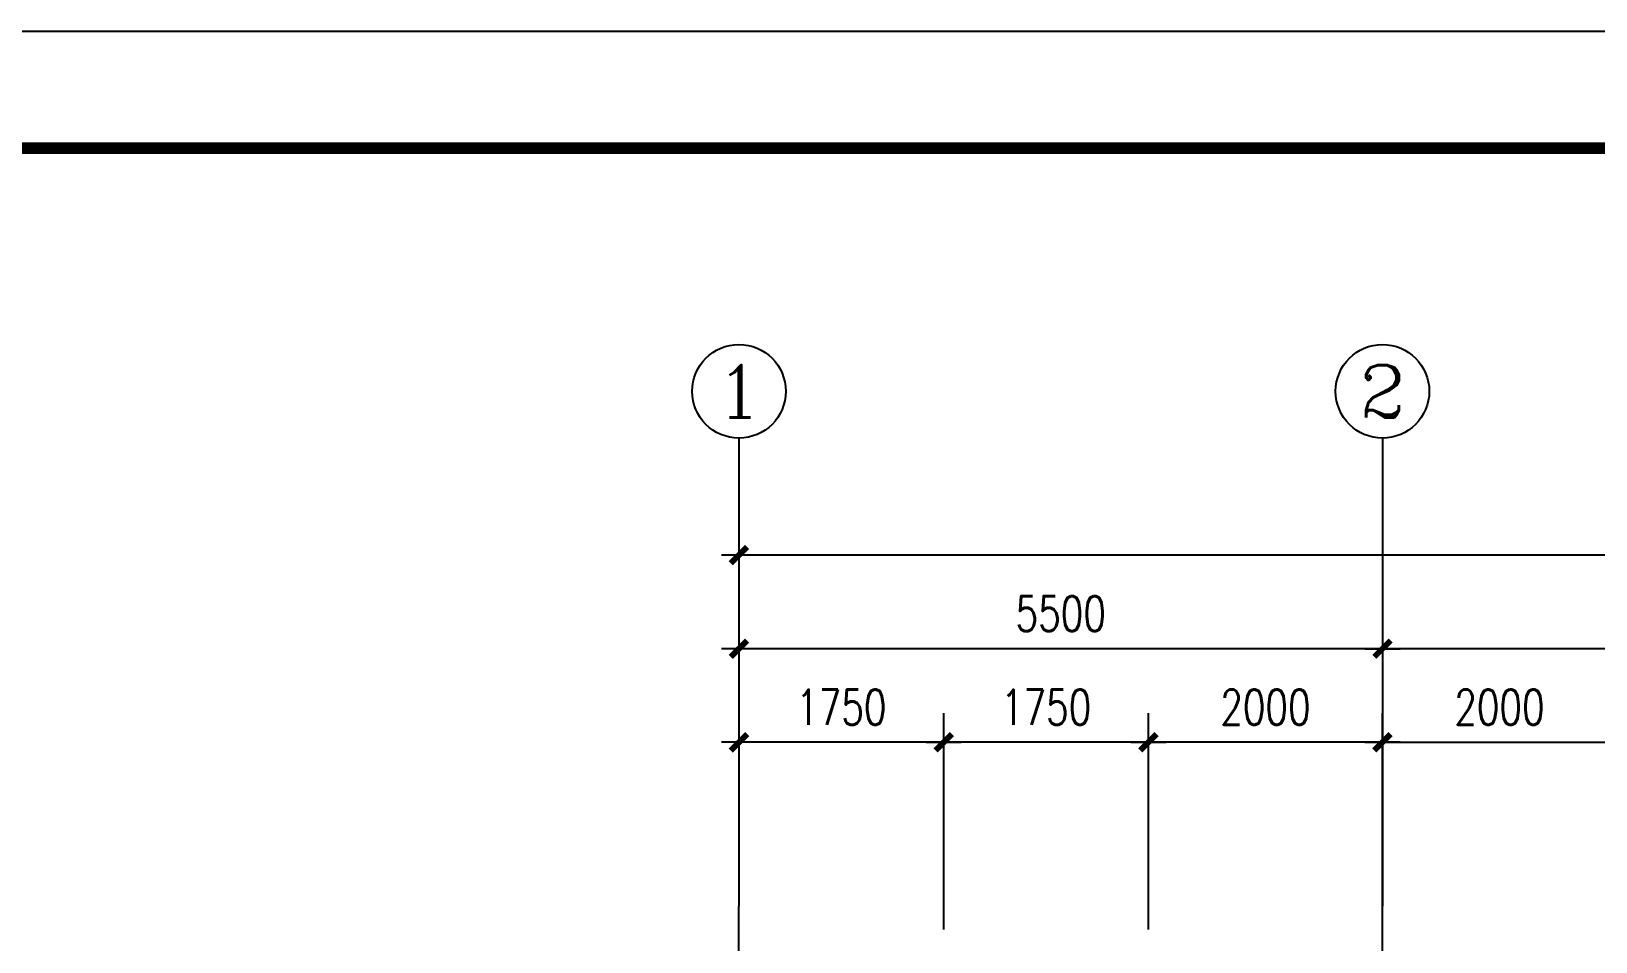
# Model space of a CAD drawing. Extents: x 1427168 to 1936200, y 1176778 to 1377202.
# Drawn here: x 1657263 to 1670633, y 1228901 to 1236683 of the extents above; entities that cross this region are included whole.
import ezdxf
from ezdxf.enums import TextEntityAlignment as Align

# ---------------------------------------------------------------- set-up
doc = ezdxf.new("R2010")
doc.units = 0
doc.header["$LTSCALE"] = 1000
doc.header["$MEASUREMENT"] = 0
doc.linetypes.add('CENTER', pattern=[2, 1.25, -0.25, 0.25, -0.25])
doc.linetypes.add('DOTE', pattern=[2.42, 2, -0.2, 0.02, -0.2])
doc.layers.get('0').update_dxf_attribs({"linetype": 'CONTINUOUS'})
doc.layers.get('DEFPOINTS').update_dxf_attribs({"linetype": 'CONTINUOUS'})
for name, color, linetype in [('AXIS', 3, 'CONTINUOUS'), ('AXIS_TEXT', 7, 'CONTINUOUS'), ('DOTE', 1, 'DOTE'), ('PUB_TITLE', 4, 'CONTINUOUS')]:
    doc.layers.add(name, color=color, linetype=linetype)
doc.styles.add('COMPLEX', font='COMPLEX')
doc.styles.add('DIM_FONT', font='SIMPLEX.shx', dxfattribs={"width": 0.75})
doc.dimstyles.new('AXIS', dxfattribs={"dimtxt": 300, "dimasz": 1, "dimexe": 250, "dimexo": 300, "dimgap": 150, "dimtad": 1, "dimdec": 0, "dimzin": 0, "dimtxsty": 'DIM_FONT', "dimblk": '_DIMX', "dimcen": 0.09, "dimse1": 1, "dimse2": 1, "dimclrt": 7, "dimazin": 3, "dimtfac": 1, "dimtdec": 0, "dimtix": 1, "dimtmove": 0, "dimatfit": 3, "dimtolj": 1, "dimtzin": 0})
doc.dimstyles.new('DIMB', dxfattribs={"dimtxt": 300, "dimasz": 1, "dimexe": 250, "dimexo": 300, "dimgap": 150, "dimtad": 1, "dimdec": 0, "dimzin": 0, "dimtxsty": 'DIM_FONT', "dimblk": '_DIMX', "dimcen": 0.09, "dimse2": 1, "dimclrt": 7, "dimazin": 3, "dimtfac": 1, "dimtdec": 0, "dimtix": 1, "dimtmove": 0, "dimatfit": 3, "dimtolj": 1, "dimtzin": 0})

# ---------------------------------------------------------------- blocks, each defined once
blk = doc.blocks.new('_DIMX')
blk.add_line((-150, 0), (150, 0))
at = {"const_width": 50}
blk.add_lwpolyline([(-70, -70), (70, 70)], dxfattribs=at)
blk = doc.blocks.new('*D104')
at = {"layer": 'AXIS', "color": 0}
blk.add_line((1696310, 1232206), (1663312, 1232206), dxfattribs=at)
at = {"layer": 'DEFPOINTS', "color": 0}
for p in [(1663311, 1232206), (1663311, 1229206), (1696311, 1229206)]:
    blk.add_point(p, dxfattribs=at)
at = {"layer": 'AXIS', "color": 0, "rotation": 180}
blk.add_blockref('_DIMX', (1663311, 1232206), dxfattribs=at)
at = {"layer": 'AXIS', "color": 0}
blk.add_blockref('_DIMX', (1696311, 1232206), dxfattribs=at)
at = {"layer": 'AXIS', "color": 7, "insert": (1679811, 1232506), "char_height": 300, "attachment_point": 5, "style": 'DIM_FONT'}
blk.add_mtext('\\A1;33000', dxfattribs=at)
blk = doc.blocks.new('_AXISO')
blk.add_circle((0, 0), 0.5)
at = {"layer": 'AXIS_TEXT', "style": 'COMPLEX', "width": 1.041667}
blk.add_attdef('A', text='', height=0.56, dxfattribs=at).set_placement((-0.25, -0.28), (0.25, -0.28), align=Align.FIT)
blk = doc.blocks.new('*D112')
at = {"layer": 'AXIS', "color": 0}
blk.add_line((1674310, 1231406), (1668812, 1231406), dxfattribs=at)
at = {"layer": 'DEFPOINTS', "color": 0}
for p in [(1668811, 1231406), (1668811, 1229206), (1674311, 1229206)]:
    blk.add_point(p, dxfattribs=at)
at = {"layer": 'AXIS', "color": 0, "rotation": 180}
blk.add_blockref('_DIMX', (1668811, 1231406), dxfattribs=at)
at = {"layer": 'AXIS', "color": 0}
blk.add_blockref('_DIMX', (1674311, 1231406), dxfattribs=at)
at = {"layer": 'AXIS', "color": 7, "insert": (1671561, 1231706), "char_height": 300, "attachment_point": 5, "style": 'DIM_FONT'}
blk.add_mtext('\\A1;5500', dxfattribs=at)
blk = doc.blocks.new('*D108')
at = {"layer": 'AXIS', "color": 0}
blk.add_line((1668810, 1231406), (1663312, 1231406), dxfattribs=at)
at = {"layer": 'DEFPOINTS', "color": 0}
for p in [(1663311, 1231406), (1663311, 1229206), (1668811, 1229206)]:
    blk.add_point(p, dxfattribs=at)
at = {"layer": 'AXIS', "color": 0, "rotation": 180}
blk.add_blockref('_DIMX', (1663311, 1231406), dxfattribs=at)
at = {"layer": 'AXIS', "color": 0}
blk.add_blockref('_DIMX', (1668811, 1231406), dxfattribs=at)
at = {"layer": 'AXIS', "color": 7, "insert": (1666061, 1231706), "char_height": 300, "attachment_point": 5, "style": 'DIM_FONT'}
blk.add_mtext('\\A1;5500', dxfattribs=at)
blk = doc.blocks.new('*D162')
at = {"layer": 'AXIS', "color": 0}
for p, q in [((1668811, 1229206), (1668811, 1230856)), ((1668810, 1230606), (1666812, 1230606))]:
    blk.add_line(p, q, dxfattribs=at)
at = {"layer": 'DEFPOINTS', "color": 0}
for p in [(1666811, 1230606), (1666811, 1228906), (1668811, 1228906)]:
    blk.add_point(p, dxfattribs=at)
at = {"layer": 'AXIS', "color": 0, "rotation": 180}
blk.add_blockref('_DIMX', (1666811, 1230606), dxfattribs=at)
at = {"layer": 'AXIS', "color": 0}
blk.add_blockref('_DIMX', (1668811, 1230606), dxfattribs=at)
at = {"layer": 'AXIS', "color": 7, "insert": (1667811, 1230906), "char_height": 300, "attachment_point": 5, "style": 'DIM_FONT'}
blk.add_mtext('\\A1;2000', dxfattribs=at)
blk = doc.blocks.new('*D163')
at = {"layer": 'AXIS', "color": 0}
for p, q in [((1665061, 1229206), (1665061, 1230856)), ((1665060, 1230606), (1663312, 1230606))]:
    blk.add_line(p, q, dxfattribs=at)
at = {"layer": 'DEFPOINTS', "color": 0}
for p in [(1663311, 1230606), (1663311, 1228906), (1665061, 1228906)]:
    blk.add_point(p, dxfattribs=at)
at = {"layer": 'AXIS', "color": 0, "rotation": 180}
blk.add_blockref('_DIMX', (1663311, 1230606), dxfattribs=at)
at = {"layer": 'AXIS', "color": 0}
blk.add_blockref('_DIMX', (1665061, 1230606), dxfattribs=at)
at = {"layer": 'AXIS', "color": 7, "insert": (1664186, 1230906), "char_height": 300, "attachment_point": 5, "style": 'DIM_FONT'}
blk.add_mtext('\\A1;1750', dxfattribs=at)
blk = doc.blocks.new('*D164')
at = {"layer": 'AXIS', "color": 0}
for p, q in [((1666811, 1229206), (1666811, 1230856)), ((1666810, 1230606), (1665062, 1230606))]:
    blk.add_line(p, q, dxfattribs=at)
at = {"layer": 'DEFPOINTS', "color": 0}
for p in [(1665061, 1230606), (1665061, 1228906), (1666811, 1228906)]:
    blk.add_point(p, dxfattribs=at)
at = {"layer": 'AXIS', "color": 0, "rotation": 180}
blk.add_blockref('_DIMX', (1665061, 1230606), dxfattribs=at)
at = {"layer": 'AXIS', "color": 0}
blk.add_blockref('_DIMX', (1666811, 1230606), dxfattribs=at)
at = {"layer": 'AXIS', "color": 7, "insert": (1665936, 1230906), "char_height": 300, "attachment_point": 5, "style": 'DIM_FONT'}
blk.add_mtext('\\A1;1750', dxfattribs=at)

msp = doc.modelspace()

# ---------------------------------------------------------------- linework, layer by layer
at = {"layer": 'AXIS'}
for p, q in [((1663310.8, 1233206), (1663310.8, 1229206)), ((1668810.8, 1233206), (1668810.8, 1229206))]:
    msp.add_line(p, q, dxfattribs=at)
at = {"layer": 'DOTE', "linetype": 'CENTER'}
for p, q in [((1663310.8, 1216206), (1663310.8, 1229206)), ((1665060.8, 1217006), (1665060.8, 1229206)), ((1666810.8, 1217006), (1666810.8, 1229206)), ((1668810.8, 1216206), (1668810.8, 1229206))]:
    msp.add_line(p, q, dxfattribs=at)
at = {"layer": 'PUB_TITLE'}
msp.add_lwpolyline([(1645832.1, 1177282.9), (1645832.1, 1236682.9), (1729932.1, 1236682.9), (1729932.1, 1177282.9)], close=True, dxfattribs=at)
at = {"layer": 'PUB_TITLE', "const_width": 100}
msp.add_lwpolyline([(1648332.1, 1178282.9), (1728932.1, 1178282.9), (1728932.1, 1235682.9), (1648332.1, 1235682.9)], close=True, dxfattribs=at)

# ---------------------------------------------------------------- block references
at = {"layer": 'AXIS'}
ref = msp.add_blockref('_AXISO', (1663310.8, 1233606), dxfattribs=dict(at, xscale=800, yscale=800, zscale=800))
ref.add_attrib('A', '1', dxfattribs={"layer": 'AXIS_TEXT', "height": 448, "style": 'COMPLEX', "width": 2.083333}).set_placement((1663110.8, 1233382), (1663510.8, 1233382), align=Align.FIT)
ref = msp.add_blockref('_AXISO', (1668810.8, 1233606), dxfattribs=dict(at, xscale=800, yscale=800, zscale=800))
ref.add_attrib('A', '2', dxfattribs={"layer": 'AXIS_TEXT', "height": 448, "style": 'COMPLEX', "width": 1.339286}).set_placement((1668610.8, 1233382), (1669010.8, 1233382), align=Align.FIT)

# ---------------------------------------------------------------- dimensions: what is measured, and where the dimension line sits
dim = msp.add_aligned_dim(p1=(1696310.8, 1229206), p2=(1663310.8, 1229206), distance=-3000, dimstyle='AXIS', dxfattribs=at)
dim.commit()
dim.dimension.update_dxf_attribs({"geometry": '*D104', "text_midpoint": (1679810.8, 1232506)})
for base, p1, p2, dimstyle, picture, middle in [((1663310.8, 1231406), (1668810.8, 1229206), (1663310.8, 1229206), 'AXIS', '*D108', (1666060.8, 1231706)), ((1668810.8, 1231406), (1674310.8, 1229206), (1668810.8, 1229206), 'AXIS', '*D112', (1671560.8, 1231706)), ((1663310.8, 1230606), (1665060.8, 1228906), (1663310.8, 1228906), 'DIMB', '*D163', (1664185.8, 1230906)), ((1665060.8, 1230606), (1666810.8, 1228906), (1665060.8, 1228906), 'DIMB', '*D164', (1665935.8, 1230906)), ((1666810.8, 1230606), (1668810.8, 1228906), (1666810.8, 1228906), 'DIMB', '*D162', (1667810.8, 1230906))]:
    dim = msp.add_linear_dim(base=base, p1=p1, p2=p2, dimstyle=dimstyle, dxfattribs=at)
    dim.commit()
    dim.dimension.update_dxf_attribs({"geometry": picture, "text_midpoint": middle})
msp.add_linear_dim(base=(1670810.8, 1230606), p1=(1668810.8, 1228906), p2=(1670810.8, 1228906), dimstyle='DIMB', dxfattribs=at).render()

doc.saveas('drawing.dxf')
